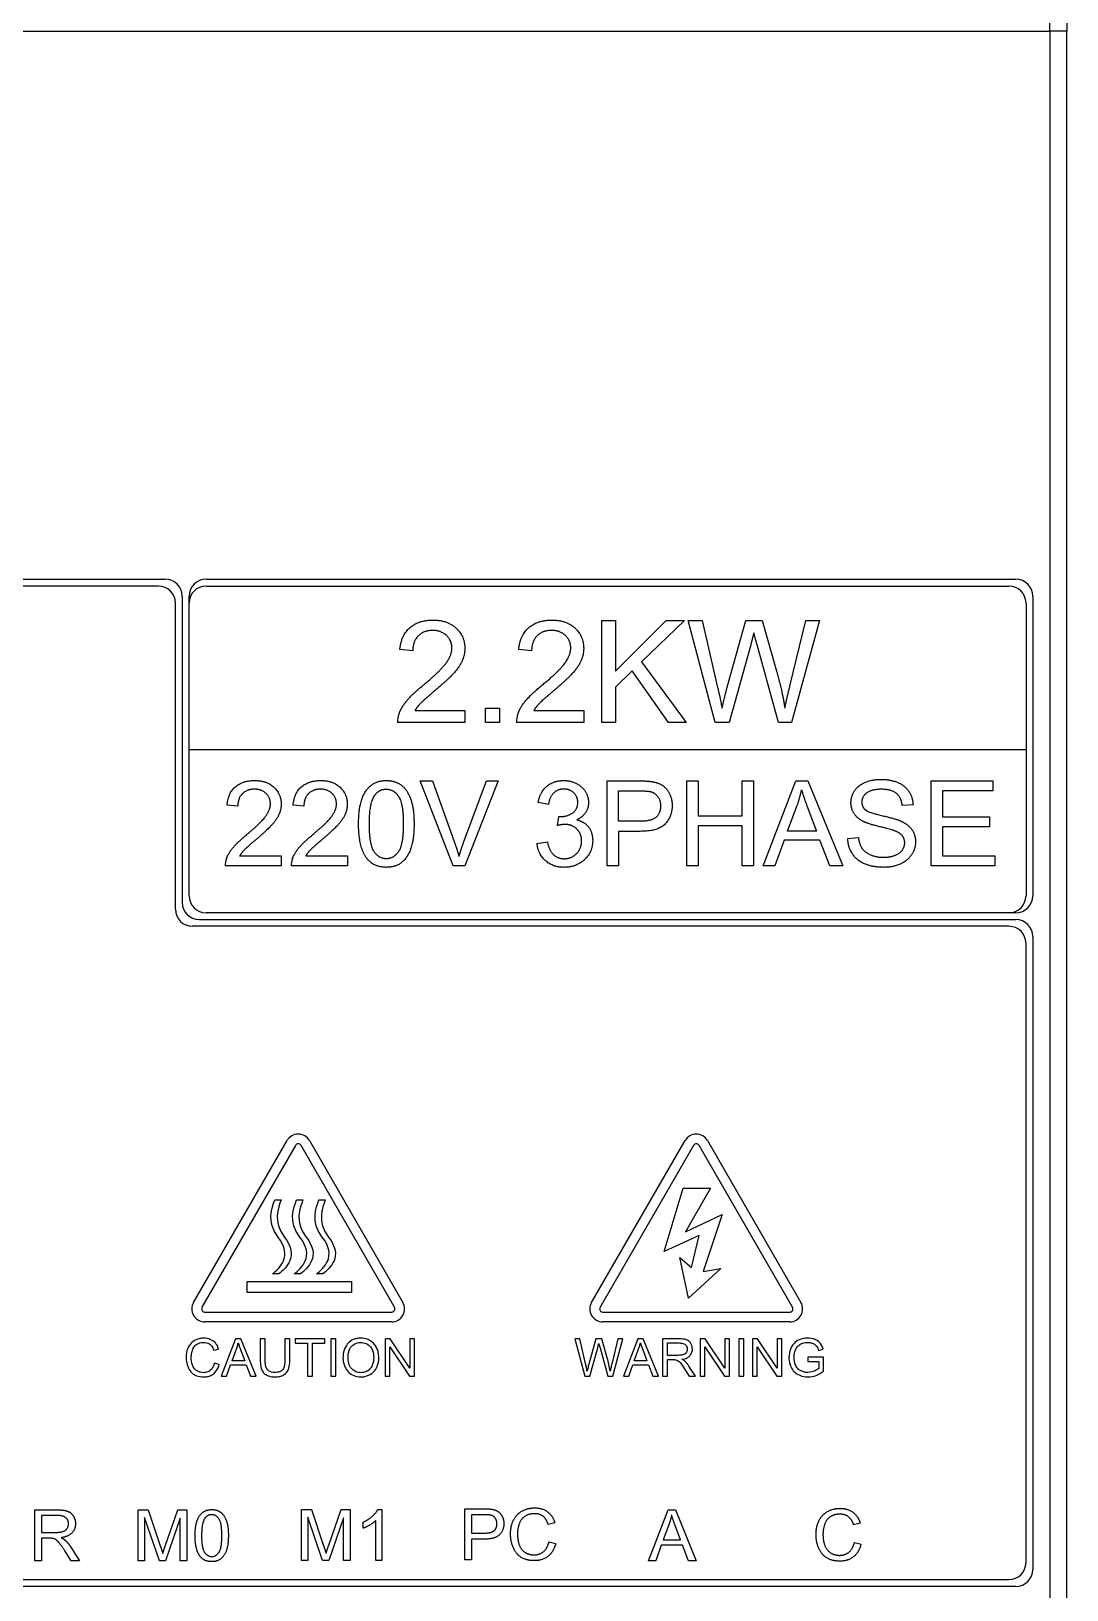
# Model space of a CAD drawing. Header units: millimetres. Extents: x -684 to 5961, y -1281 to 2539.
# Drawn here: x 2180.77 to 2205.13, y -318.08 to -281.43 of the extents above; entities that cross this region are included whole.
import ezdxf

# ---------------------------------------------------------------- set-up
doc = ezdxf.new("R2010")
doc.units = ezdxf.units.MM
doc.header["$LTSCALE"] = 5
doc.header["$MEASUREMENT"] = 0
doc.layers.add('圖框', color=7, linetype='CONTINUOUS')

msp = doc.modelspace()

# ---------------------------------------------------------------- linework, layer by layer
at = {"layer": '圖框'}
for p, q in [((2204.726, -281.433), (2204.726, -279.736)), ((2205.126, -280.019), (2205.126, -281.433)), ((2151.126, -281.433), (2204.726, -281.433)), ((2204.726, -281.433), (2204.726, -321.759)), ((2205.126, -281.433), (2204.726, -281.433)), ((2205.126, -321.759), (2205.126, -281.433)), ((2151.926, -294.319), (2183.926, -294.319)), ((2183.766, -294.479), (2180.486, -294.479)), ((2184.886, -294.319), (2203.926, -294.319)), ((2184.886, -294.479), (2203.766, -294.479)), ((2184.166, -302.079), (2184.166, -294.879)), ((2184.326, -294.719), (2184.326, -301.919)), ((2184.486, -301.759), (2184.486, -294.719)), ((2204.166, -294.879), (2204.166, -298.319)), ((2204.326, -294.719), (2204.326, -301.759)), ((2194.191, -295.288), (2194.51, -295.288)), ((2194.191, -297.688), (2194.191, -295.288)), ((2194.51, -295.288), (2194.51, -296.477)), ((2194.51, -296.477), (2195.702, -295.288)), ((2196.132, -295.288), (2195.126, -296.261)), ((2195.702, -295.288), (2196.132, -295.288)), ((2196.224, -295.288), (2196.549, -295.288)), ((2196.86, -297.688), (2196.224, -295.288)), ((2196.549, -295.288), (2196.915, -296.861)), ((2197.125, -296.909), (2197.581, -295.288)), ((2197.581, -295.288), (2197.965, -295.288)), ((2197.965, -295.288), (2198.309, -296.502)), ((2198.614, -296.83), (2198.989, -295.288)), ((2199.31, -295.288), (2198.655, -297.688)), ((2198.989, -295.288), (2199.31, -295.288)), ((2189.746, -296.003), (2189.443, -295.972)), ((2192.541, -296.003), (2192.238, -295.972)), ((2197.694, -295.859), (2197.188, -297.688)), ((2198.344, -297.688), (2197.843, -295.859)), ((2195.126, -296.261), (2196.176, -297.688)), ((2194.903, -296.475), (2194.51, -296.855)), ((2195.757, -297.688), (2194.903, -296.475)), ((2194.51, -296.855), (2194.51, -297.688)), ((2189.797, -297.404), (2190.974, -297.404)), ((2190.974, -297.404), (2190.974, -297.688)), ((2191.455, -297.353), (2191.789, -297.353)), ((2191.455, -297.688), (2191.455, -297.353)), ((2191.789, -297.353), (2191.789, -297.688)), ((2192.593, -297.404), (2193.769, -297.404)), ((2193.769, -297.404), (2193.769, -297.688)), ((2190.974, -297.688), (2189.388, -297.688)), ((2191.789, -297.688), (2191.455, -297.688)), ((2193.769, -297.688), (2192.183, -297.688)), ((2194.51, -297.688), (2194.191, -297.688)), ((2196.176, -297.688), (2195.757, -297.688)), ((2197.188, -297.688), (2196.86, -297.688)), ((2198.655, -297.688), (2198.344, -297.688)), ((2184.486, -298.319), (2204.166, -298.319)), ((2204.166, -298.319), (2204.166, -301.759)), ((2189.922, -299.059), (2190.209, -299.059)), ((2190.695, -301.059), (2189.922, -299.059)), ((2190.209, -299.059), (2190.728, -300.511)), ((2190.94, -300.511), (2191.481, -299.059)), ((2191.751, -299.059), (2190.968, -301.059)), ((2191.481, -299.059), (2191.751, -299.059)), ((2194.318, -299.059), (2195.073, -299.059)), ((2194.318, -301.059), (2194.318, -299.059)), ((2194.584, -300.01), (2194.584, -299.295)), ((2194.584, -299.295), (2195.096, -299.295)), ((2196.193, -299.059), (2196.459, -299.059)), ((2196.193, -301.059), (2196.193, -299.059)), ((2196.459, -299.059), (2196.459, -299.88)), ((2197.495, -299.059), (2197.76, -299.059)), ((2197.495, -299.88), (2197.495, -299.059)), ((2197.76, -299.059), (2197.76, -301.059)), ((2197.983, -301.059), (2198.751, -299.059)), ((2198.751, -299.059), (2199.038, -299.059)), ((2199.038, -299.059), (2199.855, -301.059)), ((2201.936, -299.059), (2203.384, -299.059)), ((2201.936, -301.059), (2201.936, -299.059)), ((2202.201, -299.295), (2202.201, -299.906)), ((2203.384, -299.295), (2202.201, -299.295)), ((2203.384, -299.059), (2203.384, -299.295)), ((2185.632, -299.655), (2185.379, -299.629)), ((2187.186, -299.655), (2186.933, -299.629)), ((2192.937, -299.614), (2192.692, -299.569)), ((2198.559, -300.239), (2198.78, -299.652)), ((2199.029, -299.684), (2199.239, -300.239)), ((2201.509, -299.621), (2201.256, -299.641)), ((2193.152, -300.11), (2193.178, -299.896)), ((2195.1, -300.01), (2194.584, -300.01)), ((2196.459, -299.88), (2197.495, -299.88)), ((2197.495, -300.117), (2196.459, -300.117)), ((2196.459, -300.117), (2196.459, -301.059)), ((2197.495, -301.059), (2197.495, -300.117)), ((2202.201, -299.906), (2203.309, -299.906)), ((2203.309, -299.906), (2203.309, -300.142)), ((2192.667, -300.528), (2192.913, -300.496)), ((2195.097, -300.246), (2194.584, -300.246)), ((2194.584, -300.246), (2194.584, -301.059)), ((2198.483, -300.453), (2198.263, -301.059)), ((2199.321, -300.453), (2198.483, -300.453)), ((2199.239, -300.239), (2198.559, -300.239)), ((2199.553, -301.059), (2199.321, -300.453)), ((2199.975, -300.415), (2200.225, -300.394)), ((2203.309, -300.142), (2202.201, -300.142)), ((2202.201, -300.142), (2202.201, -300.822)), ((2185.675, -300.822), (2186.655, -300.822)), ((2186.655, -300.822), (2186.655, -301.059)), ((2187.228, -300.822), (2188.209, -300.822)), ((2188.209, -300.822), (2188.209, -301.059)), ((2202.201, -300.822), (2203.43, -300.822)), ((2203.43, -300.822), (2203.43, -301.059)), ((2186.655, -301.059), (2185.334, -301.059)), ((2188.209, -301.059), (2186.887, -301.059)), ((2190.968, -301.059), (2190.695, -301.059)), ((2194.584, -301.059), (2194.318, -301.059)), ((2196.459, -301.059), (2196.193, -301.059)), ((2197.76, -301.059), (2197.495, -301.059)), ((2198.263, -301.059), (2197.983, -301.059)), ((2199.855, -301.059), (2199.553, -301.059)), ((2203.43, -301.059), (2201.936, -301.059)), ((2184.726, -302.319), (2203.926, -302.319)), ((2203.926, -302.159), (2184.886, -302.159)), ((2203.766, -302.479), (2184.566, -302.479)), ((2204.166, -317.439), (2204.166, -302.879)), ((2204.326, -302.719), (2204.326, -317.599)), ((2184.593, -311.321), (2186.79, -307.515)), ((2186.988, -307.629), (2184.79, -311.435)), ((2189.317, -311.435), (2187.119, -307.629)), ((2187.317, -307.515), (2189.514, -311.321)), ((2193.952, -311.321), (2196.149, -307.515)), ((2196.347, -307.629), (2194.149, -311.435)), ((2198.676, -311.435), (2196.478, -307.629)), ((2196.676, -307.515), (2198.873, -311.321)), ((2186.502, -308.909), (2186.651, -308.909)), ((2187.014, -308.909), (2187.163, -308.909)), ((2187.54, -308.909), (2187.689, -308.909)), ((2195.658, -310.125), (2196.102, -308.635)), ((2196.102, -308.635), (2196.75, -308.635)), ((2196.75, -308.635), (2196.161, -309.662)), ((2196.161, -309.662), (2197.021, -309.254)), ((2197.021, -309.254), (2196.577, -310.595)), ((2196.483, -309.748), (2195.658, -310.125)), ((2196.302, -310.504), (2196.483, -309.748)), ((2196.024, -310.262), (2196.302, -310.504)), ((2196.228, -311.221), (2196.024, -310.262)), ((2186.595, -310.649), (2186.446, -310.649)), ((2187.107, -310.649), (2186.958, -310.649)), ((2187.633, -310.649), (2187.484, -310.649)), ((2196.988, -310.525), (2196.228, -311.221)), ((2196.577, -310.595), (2196.988, -310.525)), ((2185.849, -311.09), (2185.849, -310.833)), ((2185.849, -310.833), (2188.303, -310.833)), ((2188.303, -311.09), (2185.849, -311.09)), ((2188.303, -310.833), (2188.303, -311.09)), ((2184.856, -311.549), (2189.251, -311.549)), ((2189.251, -311.778), (2184.856, -311.778)), ((2194.215, -311.549), (2198.61, -311.549)), ((2198.61, -311.778), (2194.215, -311.778)), ((2185.581, -312.178), (2185.243, -313.058)), ((2185.707, -312.178), (2185.581, -312.178)), ((2186.067, -313.058), (2185.707, -312.178)), ((2186.278, -312.178), (2186.161, -312.178)), ((2186.161, -312.178), (2186.161, -312.686)), ((2186.278, -312.686), (2186.278, -312.178)), ((2186.853, -312.178), (2186.737, -312.178)), ((2186.737, -312.178), (2186.737, -312.686)), ((2186.853, -312.686), (2186.853, -312.178)), ((2187.679, -312.178), (2186.981, -312.178)), ((2186.981, -312.178), (2186.981, -312.282)), ((2187.679, -312.282), (2187.679, -312.178)), ((2187.935, -312.178), (2187.819, -312.178)), ((2187.819, -312.178), (2187.819, -313.058)), ((2187.935, -313.058), (2187.935, -312.178)), ((2189.215, -312.178), (2189.096, -312.178)), ((2189.096, -312.178), (2189.096, -313.058)), ((2189.678, -312.869), (2189.215, -312.178)), ((2189.789, -312.178), (2189.678, -312.178)), ((2189.678, -312.178), (2189.678, -312.869)), ((2189.789, -313.058), (2189.789, -312.178)), ((2193.675, -312.178), (2193.555, -312.178)), ((2193.555, -312.178), (2193.789, -313.058)), ((2193.809, -312.755), (2193.675, -312.178)), ((2194.053, -312.178), (2193.886, -312.772)), ((2194.194, -312.178), (2194.053, -312.178)), ((2194.32, -312.623), (2194.194, -312.178)), ((2194.569, -312.178), (2194.432, -312.743)), ((2194.447, -313.058), (2194.687, -312.178)), ((2194.687, -312.178), (2194.569, -312.178)), ((2195.038, -312.178), (2194.7, -313.058)), ((2195.164, -312.178), (2195.038, -312.178)), ((2195.523, -313.058), (2195.164, -312.178)), ((2196.008, -312.178), (2195.618, -312.178)), ((2195.618, -312.178), (2195.618, -313.058)), ((2196.623, -312.178), (2196.503, -312.178)), ((2196.503, -312.178), (2196.503, -313.058)), ((2197.085, -312.869), (2196.623, -312.178)), ((2197.197, -312.178), (2197.085, -312.178)), ((2197.085, -312.178), (2197.085, -312.869)), ((2197.197, -313.058), (2197.197, -312.178)), ((2197.529, -312.178), (2197.412, -312.178)), ((2197.412, -312.178), (2197.412, -313.058)), ((2197.529, -313.058), (2197.529, -312.178)), ((2197.852, -312.178), (2197.733, -312.178)), ((2197.733, -312.178), (2197.733, -313.058)), ((2198.315, -312.869), (2197.852, -312.178)), ((2198.426, -312.178), (2198.315, -312.178)), ((2198.315, -312.178), (2198.315, -312.869)), ((2198.426, -313.058), (2198.426, -312.178)), ((2185.066, -312.446), (2185.181, -312.419)), ((2185.496, -312.697), (2185.594, -312.439)), ((2185.703, -312.453), (2185.796, -312.697)), ((2186.981, -312.282), (2187.271, -312.282)), ((2187.271, -312.282), (2187.271, -313.058)), ((2187.388, -312.282), (2187.679, -312.282)), ((2187.388, -313.058), (2187.388, -312.282)), ((2189.207, -313.058), (2189.207, -312.367)), ((2189.207, -312.367), (2189.67, -313.058)), ((2193.909, -313.058), (2194.095, -312.387)), ((2194.149, -312.387), (2194.333, -313.058)), ((2194.953, -312.697), (2195.05, -312.439)), ((2195.16, -312.453), (2195.252, -312.697)), ((2195.734, -312.566), (2195.734, -312.275)), ((2195.734, -312.275), (2196.013, -312.275)), ((2195.985, -312.566), (2195.734, -312.566)), ((2196.614, -313.058), (2196.614, -312.367)), ((2196.614, -312.367), (2197.077, -313.058)), ((2197.844, -313.058), (2197.844, -312.367)), ((2197.844, -312.367), (2198.307, -313.058)), ((2199.288, -312.453), (2199.393, -312.424)), ((2185.195, -312.778), (2185.079, -312.749)), ((2185.366, -313.058), (2185.463, -312.792)), ((2185.463, -312.792), (2185.832, -312.792)), ((2185.796, -312.697), (2185.496, -312.697)), ((2185.832, -312.792), (2185.934, -313.058)), ((2194.823, -313.058), (2194.92, -312.792)), ((2194.92, -312.792), (2195.288, -312.792)), ((2195.252, -312.697), (2194.953, -312.697)), ((2195.288, -312.792), (2195.39, -313.058)), ((2195.734, -313.058), (2195.734, -312.667)), ((2195.734, -312.667), (2195.869, -312.667)), ((2196.13, -312.875), (2196.247, -313.058)), ((2196.392, -313.058), (2196.24, -312.818)), ((2199.406, -312.609), (2199.034, -312.609)), ((2199.034, -312.609), (2199.034, -312.713)), ((2199.034, -312.713), (2199.292, -312.713)), ((2199.292, -312.713), (2199.292, -312.876)), ((2199.406, -312.935), (2199.406, -312.609)), ((2185.243, -313.058), (2185.366, -313.058)), ((2185.934, -313.058), (2186.067, -313.058)), ((2187.271, -313.058), (2187.388, -313.058)), ((2187.819, -313.058), (2187.935, -313.058)), ((2189.096, -313.058), (2189.207, -313.058)), ((2189.67, -313.058), (2189.789, -313.058)), ((2193.789, -313.058), (2193.909, -313.058)), ((2194.333, -313.058), (2194.447, -313.058)), ((2194.7, -313.058), (2194.823, -313.058)), ((2195.39, -313.058), (2195.523, -313.058)), ((2195.618, -313.058), (2195.734, -313.058)), ((2196.247, -313.058), (2196.392, -313.058)), ((2196.503, -313.058), (2196.614, -313.058)), ((2197.077, -313.058), (2197.197, -313.058)), ((2197.412, -313.058), (2197.529, -313.058)), ((2197.733, -313.058), (2197.844, -313.058)), ((2198.307, -313.058), (2198.426, -313.058)), ((2180.856, -317.399), (2180.856, -316.199)), ((2180.856, -316.199), (2181.388, -316.199)), ((2183.287, -317.396), (2183.287, -316.196)), ((2183.287, -316.196), (2183.525, -316.196)), ((2183.525, -316.196), (2183.81, -317.046)), ((2183.931, -317.031), (2184.219, -316.196)), ((2184.219, -316.196), (2184.433, -316.196)), ((2184.433, -316.196), (2184.433, -317.396)), ((2187.126, -317.392), (2187.126, -316.192)), ((2187.126, -316.192), (2187.365, -316.192)), ((2187.365, -316.192), (2187.65, -317.041)), ((2187.771, -317.027), (2188.059, -316.192)), ((2188.059, -316.192), (2188.272, -316.192)), ((2188.272, -316.192), (2188.272, -317.392)), ((2188.927, -316.187), (2189.022, -316.187)), ((2189.022, -316.187), (2189.022, -317.392)), ((2190.972, -317.373), (2190.972, -316.173)), ((2190.972, -316.173), (2191.425, -316.173)), ((2195.289, -317.394), (2195.75, -316.194)), ((2195.75, -316.194), (2195.922, -316.194)), ((2195.922, -316.194), (2196.413, -317.394)), ((2181.394, -316.331), (2181.015, -316.331)), ((2181.015, -316.331), (2181.015, -316.728)), ((2183.787, -317.396), (2183.439, -316.375)), ((2183.439, -316.375), (2183.439, -317.396)), ((2184.28, -316.392), (2183.93, -317.396)), ((2184.28, -317.396), (2184.28, -316.392)), ((2187.627, -317.392), (2187.279, -316.37)), ((2187.279, -316.37), (2187.279, -317.392)), ((2188.12, -316.387), (2187.769, -317.392)), ((2188.12, -317.392), (2188.12, -316.387)), ((2188.581, -316.631), (2188.581, -316.488)), ((2188.875, -317.392), (2188.875, -316.453)), ((2191.438, -316.315), (2191.131, -316.315)), ((2191.131, -316.315), (2191.131, -316.744)), ((2193.086, -316.502), (2192.929, -316.539)), ((2195.768, -316.55), (2195.635, -316.902)), ((2196.043, -316.902), (2195.917, -316.569)), ((2200.269, -316.513), (2200.113, -316.55)), ((2181.015, -316.728), (2181.356, -316.728)), ((2181.199, -316.866), (2181.015, -316.866)), ((2181.015, -316.866), (2181.015, -317.399)), ((2191.131, -316.744), (2191.441, -316.744)), ((2191.439, -316.886), (2191.131, -316.886)), ((2191.131, -316.886), (2191.131, -317.373)), ((2192.947, -316.952), (2193.106, -316.992)), ((2195.635, -316.902), (2196.043, -316.902)), ((2200.13, -316.963), (2200.289, -317.003)), ((2181.714, -317.399), (2181.555, -317.149)), ((2181.705, -317.072), (2181.912, -317.399)), ((2195.589, -317.031), (2195.458, -317.394)), ((2196.092, -317.031), (2195.589, -317.031)), ((2196.231, -317.394), (2196.092, -317.031)), ((2181.015, -317.399), (2180.856, -317.399)), ((2181.912, -317.399), (2181.714, -317.399)), ((2183.439, -317.396), (2183.287, -317.396)), ((2183.93, -317.396), (2183.787, -317.396)), ((2184.433, -317.396), (2184.28, -317.396)), ((2187.279, -317.392), (2187.126, -317.392)), ((2187.769, -317.392), (2187.627, -317.392)), ((2188.272, -317.392), (2188.12, -317.392)), ((2189.022, -317.392), (2188.875, -317.392)), ((2191.131, -317.373), (2190.972, -317.373)), ((2195.458, -317.394), (2195.289, -317.394)), ((2196.413, -317.394), (2196.231, -317.394)), ((2203.926, -317.999), (2151.926, -317.999)), ((2152.086, -317.839), (2203.766, -317.839))]:
    msp.add_line(p, q, dxfattribs=at)
for centre, radius, start, end in [((2183.766, -294.879), 0.4, 0, 90), ((2183.926, -294.719), 0.4, 0, 90), ((2184.886, -294.719), 0.4, 90, 180), ((2184.886, -294.879), 0.4, 90, 180), ((2203.766, -294.879), 0.4, 0, 90), ((2203.926, -294.719), 0.4, 0, 90), ((2189.897, -297.669), 0.509, 158.6045, 182.1373), ((2192.692, -297.669), 0.509, 158.6045, 182.1373), ((2185.758, -301.043), 0.425, 158.6045, 182.1373), ((2187.311, -301.043), 0.425, 158.6045, 182.1373), ((2184.726, -301.919), 0.4, 180, 270), ((2184.886, -301.759), 0.4, 180, 270), ((2203.766, -301.759), 0.4, 270, 0), ((2203.926, -301.759), 0.4, 270, 0), ((2184.566, -302.079), 0.4, 180, 270), ((2203.926, -302.719), 0.4, 0, 90), ((2203.766, -302.879), 0.4, 0, 90), ((2187.053, -307.667), 0.304, 30, 150), ((2196.413, -307.667), 0.304, 30, 150), ((2187.053, -307.667), 0.0761, 30, 150), ((2196.413, -307.667), 0.0761, 30, 150), ((2184.856, -311.473), 0.304, 150, 270), ((2184.856, -311.473), 0.0761, 150, 270), ((2189.251, -311.473), 0.304, 270, 30), ((2189.251, -311.473), 0.0761, 270, 30), ((2194.215, -311.473), 0.304, 150, 270), ((2194.215, -311.473), 0.0761, 150, 270), ((2198.61, -311.473), 0.304, 270, 30), ((2198.61, -311.473), 0.0761, 270, 30), ((2203.766, -317.439), 0.4, 270, 0), ((2203.926, -317.599), 0.4, 270, 0)]:
    msp.add_arc(centre, radius, start, end, dxfattribs=at)
for points in [[(2189.443, -295.972), (2189.474, -295.634), (2189.88, -295.279), (2190.222, -295.279)], [(2190.222, -295.279), (2190.568, -295.279), (2190.97, -295.661), (2190.97, -295.945)], [(2192.238, -295.972), (2192.269, -295.634), (2192.675, -295.279), (2193.017, -295.279)], [(2193.017, -295.279), (2193.363, -295.279), (2193.765, -295.661), (2193.765, -295.945)], [(2190.214, -295.522), (2190.002, -295.522), (2189.748, -295.778), (2189.746, -296.003)], [(2190.666, -295.937), (2190.666, -295.762), (2190.416, -295.522), (2190.214, -295.522)], [(2193.01, -295.522), (2192.797, -295.522), (2192.543, -295.778), (2192.541, -296.003)], [(2193.461, -295.937), (2193.461, -295.762), (2193.211, -295.522), (2193.01, -295.522)], [(2197.766, -295.577), (2197.725, -295.741), (2197.694, -295.859)], [(2197.843, -295.859), (2197.777, -295.63), (2197.766, -295.577)], [(2190.002, -296.801), (2190.392, -296.479), (2190.666, -296.105), (2190.666, -295.937)], [(2190.97, -295.945), (2190.97, -296.089), (2190.853, -296.367), (2190.579, -296.674), (2190.262, -296.943)], [(2192.797, -296.801), (2193.187, -296.479), (2193.461, -296.105), (2193.461, -295.937)], [(2193.765, -295.945), (2193.765, -296.089), (2193.648, -296.367), (2193.374, -296.674), (2193.057, -296.943)], [(2189.422, -297.483), (2189.483, -297.32), (2189.75, -297.007), (2190.002, -296.801)], [(2192.218, -297.483), (2192.278, -297.32), (2192.545, -297.007), (2192.797, -296.801)], [(2198.309, -296.502), (2198.435, -296.954), (2198.496, -297.353)], [(2198.496, -297.353), (2198.541, -297.124), (2198.614, -296.83)], [(2190.262, -296.943), (2189.997, -297.165), (2189.847, -297.324), (2189.797, -297.404)], [(2193.057, -296.943), (2192.792, -297.165), (2192.642, -297.324), (2192.593, -297.404)], [(2196.915, -296.861), (2196.974, -297.108), (2197.018, -297.353)], [(2197.018, -297.353), (2197.109, -296.967), (2197.125, -296.909)], [(2200.05, -299.575), (2200.05, -299.423), (2200.222, -299.161), (2200.553, -299.024), (2200.756, -299.024)], [(2200.756, -299.024), (2200.978, -299.024), (2201.318, -299.167), (2201.503, -299.446), (2201.509, -299.621)], [(2185.379, -299.629), (2185.405, -299.347), (2185.744, -299.051), (2186.029, -299.051)], [(2186.023, -299.254), (2185.846, -299.254), (2185.634, -299.467), (2185.632, -299.655)], [(2186.399, -299.6), (2186.399, -299.453), (2186.19, -299.254), (2186.023, -299.254)], [(2186.029, -299.051), (2186.317, -299.051), (2186.652, -299.37), (2186.652, -299.606)], [(2186.933, -299.629), (2186.959, -299.347), (2187.297, -299.051), (2187.582, -299.051)], [(2187.576, -299.254), (2187.399, -299.254), (2187.187, -299.467), (2187.186, -299.655)], [(2187.952, -299.6), (2187.952, -299.453), (2187.744, -299.254), (2187.576, -299.254)], [(2187.582, -299.051), (2187.87, -299.051), (2188.206, -299.37), (2188.206, -299.606)], [(2188.472, -300.072), (2188.472, -299.717), (2188.619, -299.284), (2188.905, -299.051), (2189.125, -299.051)], [(2188.852, -299.397), (2188.952, -299.254), (2189.122, -299.254)], [(2189.122, -299.254), (2189.292, -299.254), (2189.523, -299.578), (2189.523, -300.072)], [(2189.125, -299.051), (2189.285, -299.051), (2189.529, -299.181), (2189.686, -299.424), (2189.776, -299.775), (2189.776, -300.072)], [(2192.692, -299.569), (2192.738, -299.322), (2193.056, -299.051), (2193.294, -299.051)], [(2193.299, -299.252), (2193.155, -299.252), (2192.965, -299.432), (2192.937, -299.614)], [(2193.294, -299.051), (2193.457, -299.051), (2193.733, -299.191), (2193.879, -299.434), (2193.879, -299.569)], [(2193.626, -299.565), (2193.626, -299.429), (2193.443, -299.252), (2193.299, -299.252)], [(2195.073, -299.059), (2195.273, -299.059), (2195.378, -299.078)], [(2195.096, -299.295), (2195.276, -299.295), (2195.343, -299.313)], [(2195.343, -299.313), (2195.446, -299.341), (2195.573, -299.521), (2195.573, -299.646)], [(2195.378, -299.078), (2195.526, -299.103), (2195.724, -299.24), (2195.846, -299.489), (2195.846, -299.638)], [(2198.78, -299.652), (2198.849, -299.461), (2198.888, -299.269)], [(2198.888, -299.269), (2198.934, -299.431), (2199.029, -299.684)], [(2200.767, -299.257), (2200.526, -299.257), (2200.305, -299.434), (2200.305, -299.557)], [(2201.256, -299.641), (2201.236, -299.45), (2200.998, -299.257), (2200.767, -299.257)], [(2185.846, -300.319), (2186.17, -300.051), (2186.399, -299.74), (2186.399, -299.6)], [(2186.652, -299.606), (2186.652, -299.726), (2186.555, -299.958), (2186.326, -300.214), (2186.062, -300.438)], [(2187.399, -300.319), (2187.724, -300.051), (2187.952, -299.74), (2187.952, -299.6)], [(2188.206, -299.606), (2188.206, -299.726), (2188.108, -299.958), (2187.879, -300.214), (2187.616, -300.438)], [(2188.725, -300.072), (2188.725, -299.58), (2188.852, -299.397)], [(2193.218, -299.899), (2193.375, -299.899), (2193.626, -299.734), (2193.626, -299.565)], [(2193.879, -299.569), (2193.879, -299.699), (2193.741, -299.912), (2193.603, -299.975)], [(2195.846, -299.638), (2195.846, -299.892), (2195.521, -300.246), (2195.097, -300.246)], [(2195.573, -299.646), (2195.573, -299.819), (2195.358, -300.01), (2195.1, -300.01)], [(2200.334, -300.01), (2200.19, -299.935), (2200.05, -299.713), (2200.05, -299.575)], [(2200.305, -299.557), (2200.305, -299.665), (2200.382, -299.735)], [(2200.382, -299.735), (2200.46, -299.804), (2201.108, -299.95), (2201.228, -300.005)], [(2188.67, -300.886), (2188.472, -300.635), (2188.472, -300.072)], [(2189.125, -300.891), (2188.956, -300.891), (2188.725, -300.566), (2188.725, -300.072)], [(2189.776, -300.072), (2189.776, -300.424), (2189.631, -300.857), (2189.343, -301.092), (2189.125, -301.092)], [(2189.523, -300.072), (2189.523, -300.565), (2189.292, -300.891), (2189.125, -300.891)], [(2193.324, -300.083), (2193.256, -300.083), (2193.152, -300.11)], [(2193.178, -299.896), (2193.204, -299.899), (2193.218, -299.899)], [(2193.716, -300.472), (2193.716, -300.303), (2193.495, -300.083), (2193.324, -300.083)], [(2193.603, -299.975), (2193.782, -300.016), (2193.977, -300.274), (2193.977, -300.467)], [(2201.079, -300.234), (2200.998, -300.202), (2200.445, -300.069), (2200.334, -300.01)], [(2201.228, -300.005), (2201.402, -300.086), (2201.568, -300.333), (2201.568, -300.493)], [(2185.363, -300.888), (2185.413, -300.752), (2185.635, -300.492), (2185.846, -300.319)], [(2186.062, -300.438), (2185.841, -300.623), (2185.716, -300.755), (2185.675, -300.822)], [(2186.916, -300.888), (2186.966, -300.752), (2187.189, -300.492), (2187.399, -300.319)], [(2187.616, -300.438), (2187.395, -300.623), (2187.27, -300.755), (2187.228, -300.822)], [(2192.913, -300.496), (2192.956, -300.705), (2193.158, -300.889), (2193.305, -300.889)], [(2193.977, -300.467), (2193.977, -300.728), (2193.594, -301.092), (2193.303, -301.092)], [(2193.305, -300.889), (2193.478, -300.889), (2193.716, -300.649), (2193.716, -300.472)], [(2200.829, -301.092), (2200.556, -301.092), (2200.19, -300.934), (2199.981, -300.617), (2199.975, -300.415)], [(2200.225, -300.394), (2200.244, -300.545), (2200.373, -300.737), (2200.646, -300.856), (2200.817, -300.856)], [(2201.568, -300.493), (2201.568, -300.653), (2201.385, -300.935), (2201.042, -301.092), (2200.829, -301.092)], [(2201.314, -300.516), (2201.314, -300.421), (2201.206, -300.281), (2201.079, -300.234)], [(2190.728, -300.511), (2190.791, -300.685), (2190.834, -300.838)], [(2190.834, -300.838), (2190.879, -300.674), (2190.94, -300.511)], [(2193.303, -301.092), (2193.039, -301.092), (2192.692, -300.778), (2192.667, -300.528)], [(2200.817, -300.856), (2200.968, -300.856), (2201.201, -300.766), (2201.314, -300.609), (2201.314, -300.516)], [(2189.125, -301.092), (2188.835, -301.092), (2188.67, -300.886)], [(2181.388, -316.199), (2181.548, -316.199), (2181.716, -316.264), (2181.815, -316.427), (2181.815, -316.526)], [(2184.628, -316.805), (2184.628, -316.591), (2184.716, -316.332), (2184.888, -316.192), (2185.02, -316.192)], [(2185.02, -316.192), (2185.116, -316.192), (2185.262, -316.269), (2185.356, -316.416), (2185.41, -316.626), (2185.41, -316.805)], [(2188.581, -316.488), (2188.704, -316.43), (2188.889, -316.265), (2188.927, -316.187)], [(2191.425, -316.173), (2191.545, -316.173), (2191.608, -316.185)], [(2191.608, -316.185), (2191.696, -316.2), (2191.815, -316.282), (2191.888, -316.431), (2191.888, -316.521)], [(2192.045, -316.764), (2192.045, -316.577), (2192.188, -316.297), (2192.453, -316.152), (2192.612, -316.152)], [(2192.612, -316.152), (2192.792, -316.152), (2193.037, -316.336), (2193.086, -316.502)], [(2199.228, -316.775), (2199.228, -316.588), (2199.372, -316.308), (2199.636, -316.163), (2199.795, -316.163)], [(2199.795, -316.163), (2199.975, -316.163), (2200.22, -316.347), (2200.269, -316.513)], [(2181.356, -316.728), (2181.465, -316.728), (2181.587, -316.684), (2181.652, -316.584), (2181.652, -316.526)], [(2181.652, -316.526), (2181.652, -316.441), (2181.528, -316.331), (2181.394, -316.331)], [(2181.815, -316.526), (2181.815, -316.654), (2181.65, -316.829), (2181.478, -316.853)], [(2184.856, -316.399), (2184.78, -316.509), (2184.78, -316.805)], [(2185.018, -316.313), (2184.916, -316.313), (2184.856, -316.399)], [(2185.258, -316.805), (2185.258, -316.508), (2185.12, -316.313), (2185.018, -316.313)], [(2188.875, -316.453), (2188.822, -316.504), (2188.649, -316.605), (2188.581, -316.631)], [(2191.587, -316.326), (2191.546, -316.315), (2191.438, -316.315)], [(2191.888, -316.521), (2191.888, -316.674), (2191.694, -316.886), (2191.439, -316.886)], [(2191.441, -316.744), (2191.596, -316.744), (2191.725, -316.63), (2191.725, -316.525)], [(2191.725, -316.525), (2191.725, -316.45), (2191.649, -316.342), (2191.587, -316.326)], [(2192.608, -316.289), (2192.47, -316.289), (2192.284, -316.421), (2192.209, -316.644), (2192.209, -316.763)], [(2192.929, -316.539), (2192.887, -316.408), (2192.729, -316.289), (2192.608, -316.289)], [(2195.833, -316.32), (2195.809, -316.436), (2195.768, -316.55)], [(2195.917, -316.569), (2195.86, -316.417), (2195.833, -316.32)], [(2199.791, -316.3), (2199.653, -316.3), (2199.467, -316.432), (2199.392, -316.655), (2199.392, -316.774)], [(2200.113, -316.55), (2200.07, -316.419), (2199.912, -316.3), (2199.791, -316.3)], [(2181.287, -316.871), (2181.26, -316.866), (2181.199, -316.866)], [(2181.555, -317.149), (2181.485, -317.041), (2181.395, -316.927), (2181.324, -316.88), (2181.287, -316.871)], [(2181.478, -316.853), (2181.54, -316.883), (2181.573, -316.912)], [(2181.573, -316.912), (2181.642, -316.976), (2181.705, -317.072)], [(2184.747, -317.293), (2184.628, -317.142), (2184.628, -316.805)], [(2184.78, -316.805), (2184.78, -317.101), (2184.918, -317.296), (2185.02, -317.296)], [(2185.41, -316.805), (2185.41, -317.016), (2185.323, -317.276), (2185.151, -317.416), (2185.02, -317.416)], [(2185.02, -317.296), (2185.12, -317.296), (2185.258, -317.1), (2185.258, -316.805)], [(2192.609, -317.393), (2192.415, -317.393), (2192.172, -317.235), (2192.045, -316.936), (2192.045, -316.764)], [(2192.209, -316.763), (2192.209, -316.916), (2192.298, -317.145), (2192.486, -317.257), (2192.595, -317.257)], [(2192.595, -317.257), (2192.729, -317.257), (2192.914, -317.103), (2192.947, -316.952)], [(2199.792, -317.404), (2199.598, -317.404), (2199.355, -317.246), (2199.228, -316.947), (2199.228, -316.775)], [(2199.392, -316.774), (2199.392, -316.927), (2199.481, -317.156), (2199.669, -317.268), (2199.779, -317.268)], [(2199.779, -317.268), (2199.912, -317.268), (2200.097, -317.114), (2200.13, -316.963)], [(2183.81, -317.046), (2183.849, -317.165), (2183.867, -317.223)], [(2183.867, -317.223), (2183.887, -317.158), (2183.931, -317.031)], [(2185.02, -317.416), (2184.846, -317.416), (2184.747, -317.293)], [(2187.65, -317.041), (2187.689, -317.16), (2187.707, -317.219)], [(2187.707, -317.219), (2187.727, -317.154), (2187.771, -317.027)], [(2193.106, -316.992), (2193.056, -317.188), (2192.797, -317.393), (2192.609, -317.393)], [(2200.289, -317.003), (2200.239, -317.199), (2199.98, -317.404), (2199.792, -317.404)]]:
    msp.add_open_spline(points, degree=2, dxfattribs=at)
for points, knots in [([(2186.446, -310.649), (2186.608, -310.522), (2186.936, -310.242), (2186.581, -309.785), (2186.296, -309.429), (2186.435, -309.097), (2186.502, -308.909)], [0, 0, 0, 0, 1, 1, 1, 2, 2, 2, 2]), ([(2186.651, -308.909), (2186.584, -309.097), (2186.445, -309.429), (2186.729, -309.785), (2187.085, -310.242), (2186.757, -310.522), (2186.595, -310.649)], [0, 0, 0, 0, 1, 1, 1, 2, 2, 2, 2]), ([(2186.958, -310.649), (2187.12, -310.522), (2187.448, -310.242), (2187.093, -309.785), (2186.809, -309.429), (2186.947, -309.097), (2187.014, -308.909)], [0, 0, 0, 0, 1, 1, 1, 2, 2, 2, 2]), ([(2187.163, -308.909), (2187.096, -309.097), (2186.957, -309.429), (2187.242, -309.785), (2187.597, -310.242), (2187.269, -310.522), (2187.107, -310.649)], [0, 0, 0, 0, 1, 1, 1, 2, 2, 2, 2]), ([(2187.484, -310.649), (2187.646, -310.522), (2187.974, -310.242), (2187.619, -309.785), (2187.334, -309.429), (2187.473, -309.097), (2187.54, -308.909)], [0, 0, 0, 0, 1, 1, 1, 2, 2, 2, 2]), ([(2187.689, -308.909), (2187.622, -309.097), (2187.483, -309.429), (2187.767, -309.785), (2188.123, -310.242), (2187.795, -310.522), (2187.633, -310.649)], [0, 0, 0, 0, 1, 1, 1, 2, 2, 2, 2]), ([(2184.833, -312.163), (2184.801, -312.163), (2184.769, -312.165), (2184.707, -312.178), (2184.678, -312.188), (2184.592, -312.226), (2184.556, -312.258), (2184.496, -312.319), (2184.47, -312.366), (2184.427, -312.471), (2184.417, -312.541), (2184.417, -312.611)], [-0.05804406, -0.05804406, -0.05804406, -0.05804406, -0.05410145, -0.05410145, -0.05027953, -0.05027953, -0.04251602, -0.04251602, -0.02628825, -0.02628825, 0, 0, 0, 0]), ([(2185.181, -312.419), (2185.172, -312.388), (2185.159, -312.358), (2185.128, -312.304), (2185.11, -312.28), (2185.064, -312.234), (2185.03, -312.209), (2184.936, -312.17), (2184.885, -312.163), (2184.833, -312.163)], [-0.07133811, -0.07133811, -0.07133811, -0.07133811, -0.05417809, -0.05417809, -0.03806823, -0.03806823, -0.01938118, -0.01938118, 0, 0, 0, 0]), ([(2188.526, -312.163), (2188.495, -312.163), (2188.465, -312.165), (2188.406, -312.176), (2188.378, -312.184), (2188.304, -312.216), (2188.262, -312.246), (2188.202, -312.307), (2188.167, -312.349), (2188.115, -312.483), (2188.105, -312.557), (2188.105, -312.629)], [-0.1403854, -0.1403854, -0.1403854, -0.1403854, -0.1165253, -0.1165253, -0.0941164, -0.0941164, -0.0538903, -0.0538903, -0.0272366, -0.0272366, 0, 0, 0, 0]), ([(2188.947, -312.619), (2188.947, -312.581), (2188.943, -312.543), (2188.929, -312.47), (2188.919, -312.436), (2188.879, -312.343), (2188.847, -312.305), (2188.775, -312.233), (2188.725, -312.207), (2188.64, -312.172), (2188.584, -312.163), (2188.526, -312.163)], [-0.04752376, -0.04752376, -0.04752376, -0.04752376, -0.04386302, -0.04386302, -0.04042533, -0.04042533, -0.03413926, -0.03413926, -0.02174876, -0.02174876, 0, 0, 0, 0]), ([(2196.321, -312.418), (2196.321, -312.395), (2196.319, -312.372), (2196.307, -312.328), (2196.298, -312.307), (2196.276, -312.271), (2196.26, -312.249), (2196.212, -312.21), (2196.186, -312.201), (2196.12, -312.182), (2196.063, -312.178), (2196.008, -312.178)], [-0.06054017, -0.06054017, -0.06054017, -0.06054017, -0.04968842, -0.04968842, -0.03900379, -0.03900379, -0.02996341, -0.02996341, -0.02058509, -0.02058509, 0, 0, 0, 0]), ([(2199.033, -312.163), (2198.997, -312.163), (2198.961, -312.166), (2198.892, -312.179), (2198.86, -312.189), (2198.778, -312.225), (2198.744, -312.252), (2198.692, -312.305), (2198.661, -312.345), (2198.606, -312.477), (2198.592, -312.548), (2198.592, -312.622)], [-0.1079557, -0.1079557, -0.1079557, -0.1079557, -0.0922355, -0.0922355, -0.077519, -0.077519, -0.0533987, -0.0533987, -0.0277413, -0.0277413, 0, 0, 0, 0]), ([(2199.393, -312.424), (2199.384, -312.391), (2199.373, -312.358), (2199.338, -312.291), (2199.318, -312.269), (2199.277, -312.229), (2199.243, -312.209), (2199.152, -312.172), (2199.093, -312.163), (2199.033, -312.163)], [-0.04975121, -0.04975121, -0.04975121, -0.04975121, -0.04399009, -0.04399009, -0.0370392, -0.0370392, -0.02241446, -0.02241446, 0, 0, 0, 0]), ([(2184.537, -312.611), (2184.537, -312.577), (2184.54, -312.545), (2184.549, -312.496), (2184.558, -312.455), (2184.587, -312.387), (2184.606, -312.36), (2184.649, -312.318), (2184.675, -312.298), (2184.749, -312.268), (2184.79, -312.262), (2184.83, -312.262)], [-0.119472, -0.119472, -0.119472, -0.119472, -0.0717039, -0.0717039, -0.048761, -0.048761, -0.0300047, -0.0300047, -0.0153123, -0.0153123, 0, 0, 0, 0]), ([(2184.83, -312.262), (2184.853, -312.262), (2184.875, -312.265), (2184.916, -312.274), (2184.935, -312.281), (2184.98, -312.306), (2184.999, -312.324), (2185.037, -312.373), (2185.054, -312.409), (2185.066, -312.446)], [-0.03467878, -0.03467878, -0.03467878, -0.03467878, -0.028562, -0.028562, -0.02299355, -0.02299355, -0.01449762, -0.01449762, 0, 0, 0, 0]), ([(2185.594, -312.439), (2185.604, -312.411), (2185.613, -312.383), (2185.629, -312.327), (2185.635, -312.299), (2185.641, -312.27)], [-0.02189576, -0.02189576, -0.02189576, -0.02189576, -0.01086014, -0.01086014, 0, 0, 0, 0]), ([(2185.641, -312.27), (2185.649, -312.297), (2185.658, -312.325), (2185.678, -312.385), (2185.691, -312.42), (2185.703, -312.453)], [-0.02363972, -0.02363972, -0.02363972, -0.02363972, -0.01325436, -0.01325436, 0, 0, 0, 0]), ([(2188.225, -312.631), (2188.225, -312.591), (2188.228, -312.551), (2188.241, -312.48), (2188.25, -312.448), (2188.276, -312.392), (2188.292, -312.368), (2188.341, -312.322), (2188.373, -312.3), (2188.446, -312.269), (2188.486, -312.262), (2188.527, -312.262)], [-0.06750548, -0.06750548, -0.06750548, -0.06750548, -0.0527119, -0.0527119, -0.04042797, -0.04042797, -0.02962118, -0.02962118, -0.01538532, -0.01538532, 0, 0, 0, 0]), ([(2188.527, -312.262), (2188.548, -312.262), (2188.57, -312.264), (2188.611, -312.273), (2188.631, -312.279), (2188.675, -312.299), (2188.706, -312.318), (2188.755, -312.368), (2188.779, -312.399), (2188.819, -312.501), (2188.827, -312.56), (2188.827, -312.618)], [-0.1111833, -0.1111833, -0.1111833, -0.1111833, -0.0895246, -0.0895246, -0.0685898, -0.0685898, -0.0409704, -0.0409704, -0.0218685, -0.0218685, 0, 0, 0, 0]), ([(2194.095, -312.387), (2194.099, -312.372), (2194.103, -312.356), (2194.111, -312.321), (2194.116, -312.302), (2194.121, -312.284)], [-0.01319765, -0.01319765, -0.01319765, -0.01319765, -0.00715891, -0.00715891, 0, 0, 0, 0]), ([(2194.121, -312.284), (2194.122, -312.292), (2194.126, -312.307), (2194.135, -312.341), (2194.143, -312.366), (2194.149, -312.387)], [-0.01283085, -0.01283085, -0.01283085, -0.01283085, -0.00810057, -0.00810057, 0, 0, 0, 0]), ([(2195.05, -312.439), (2195.06, -312.411), (2195.069, -312.383), (2195.085, -312.327), (2195.092, -312.299), (2195.098, -312.27)], [-0.02189576, -0.02189576, -0.02189576, -0.02189576, -0.01086014, -0.01086014, 0, 0, 0, 0]), ([(2195.098, -312.27), (2195.106, -312.297), (2195.115, -312.325), (2195.135, -312.385), (2195.147, -312.42), (2195.16, -312.453)], [-0.02363972, -0.02363972, -0.02363972, -0.02363972, -0.01325436, -0.01325436, 0, 0, 0, 0]), ([(2196.201, -312.418), (2196.201, -312.43), (2196.2, -312.442), (2196.194, -312.466), (2196.189, -312.478), (2196.173, -312.506), (2196.162, -312.518), (2196.134, -312.541), (2196.114, -312.549), (2196.067, -312.563), (2196.025, -312.566), (2195.985, -312.566)], [-0.02951128, -0.02951128, -0.02951128, -0.02951128, -0.02736372, -0.02736372, -0.0252072, -0.0252072, -0.02160096, -0.02160096, -0.01514716, -0.01514716, 0, 0, 0, 0]), ([(2196.013, -312.275), (2196.033, -312.275), (2196.053, -312.276), (2196.088, -312.282), (2196.105, -312.287), (2196.137, -312.3), (2196.151, -312.31), (2196.176, -312.335), (2196.185, -312.348), (2196.198, -312.381), (2196.201, -312.399), (2196.201, -312.418)], [-0.03265463, -0.03265463, -0.03265463, -0.03265463, -0.02574058, -0.02574058, -0.01996395, -0.01996395, -0.01324777, -0.01324777, -0.00699672, -0.00699672, 0, 0, 0, 0]), ([(2196.074, -312.658), (2196.114, -312.652), (2196.155, -312.642), (2196.217, -312.613), (2196.239, -312.598), (2196.271, -312.566), (2196.29, -312.543), (2196.316, -312.48), (2196.321, -312.45), (2196.321, -312.418)], [-0.07857031, -0.07857031, -0.07857031, -0.07857031, -0.04677582, -0.04677582, -0.02557629, -0.02557629, -0.01180589, -0.01180589, 0, 0, 0, 0]), ([(2198.713, -312.615), (2198.713, -312.584), (2198.715, -312.553), (2198.726, -312.493), (2198.735, -312.465), (2198.746, -312.438)], [-0.02273147, -0.02273147, -0.02273147, -0.02273147, -0.01115786, -0.01115786, 0, 0, 0, 0]), ([(2198.746, -312.438), (2198.766, -312.392), (2198.792, -312.359), (2198.834, -312.318), (2198.863, -312.3), (2198.916, -312.278), (2198.96, -312.262), (2199.034, -312.262)], [-0.09895433, -0.09895433, -0.09895433, -0.09895433, -0.06890511, -0.06890511, -0.02784731, -0.02784731, 0, 0, 0, 0]), ([(2199.034, -312.262), (2199.063, -312.262), (2199.091, -312.266), (2199.149, -312.281), (2199.173, -312.293), (2199.219, -312.322), (2199.234, -312.341), (2199.263, -312.381), (2199.277, -312.417), (2199.288, -312.453)], [-0.02913441, -0.02913441, -0.02913441, -0.02913441, -0.02511351, -0.02511351, -0.02081506, -0.02081506, -0.0142331, -0.0142331, 0, 0, 0, 0]), ([(2184.417, -312.611), (2184.417, -312.656), (2184.422, -312.7), (2184.444, -312.804), (2184.463, -312.847), (2184.492, -312.907), (2184.518, -312.944), (2184.586, -313.01), (2184.622, -313.031), (2184.713, -313.065), (2184.773, -313.073), (2184.831, -313.073)], [-0.06055368, -0.06055368, -0.06055368, -0.06055368, -0.05613466, -0.05613466, -0.04997989, -0.04997989, -0.03641172, -0.03641172, -0.0217768, -0.0217768, 0, 0, 0, 0]), ([(2184.821, -312.973), (2184.798, -312.973), (2184.775, -312.97), (2184.73, -312.959), (2184.709, -312.951), (2184.657, -312.924), (2184.635, -312.906), (2184.59, -312.855), (2184.575, -312.821), (2184.545, -312.735), (2184.537, -312.672), (2184.537, -312.611)], [-0.05009598, -0.05009598, -0.05009598, -0.05009598, -0.04556195, -0.04556195, -0.04106933, -0.04106933, -0.03411578, -0.03411578, -0.02317959, -0.02317959, 0, 0, 0, 0]), ([(2185.079, -312.749), (2185.072, -312.779), (2185.063, -312.809), (2185.037, -312.861), (2185.021, -312.883), (2184.982, -312.922), (2184.957, -312.94), (2184.892, -312.967), (2184.857, -312.973), (2184.821, -312.973)], [-0.05296499, -0.05296499, -0.05296499, -0.05296499, -0.03877195, -0.03877195, -0.02621278, -0.02621278, -0.01346859, -0.01346859, 0, 0, 0, 0]), ([(2184.831, -313.073), (2184.867, -313.073), (2184.902, -313.069), (2184.969, -313.052), (2184.999, -313.039), (2185.054, -313.006), (2185.091, -312.98), (2185.159, -312.887), (2185.181, -312.834), (2185.195, -312.778)], [-0.09165065, -0.09165065, -0.09165065, -0.09165065, -0.0665816, -0.0665816, -0.04314191, -0.04314191, -0.02141909, -0.02141909, 0, 0, 0, 0]), ([(2186.161, -312.686), (2186.161, -312.73), (2186.164, -312.775), (2186.176, -312.851), (2186.184, -312.885), (2186.212, -312.945), (2186.23, -312.971), (2186.271, -313.008), (2186.3, -313.03), (2186.397, -313.066), (2186.454, -313.073), (2186.509, -313.073)], [-0.1222047, -0.1222047, -0.1222047, -0.1222047, -0.0882324, -0.0882324, -0.0622748, -0.0622748, -0.0386852, -0.0386852, -0.0206492, -0.0206492, 0, 0, 0, 0]), ([(2186.499, -312.967), (2186.475, -312.967), (2186.451, -312.965), (2186.401, -312.953), (2186.382, -312.944), (2186.35, -312.925), (2186.334, -312.911), (2186.305, -312.873), (2186.297, -312.85), (2186.281, -312.792), (2186.278, -312.737), (2186.278, -312.686)], [-0.04053302, -0.04053302, -0.04053302, -0.04053302, -0.03671775, -0.03671775, -0.0324033, -0.0324033, -0.02676671, -0.02676671, -0.01923168, -0.01923168, 0, 0, 0, 0]), ([(2186.737, -312.686), (2186.737, -312.722), (2186.735, -312.761), (2186.724, -312.824), (2186.717, -312.851), (2186.695, -312.894), (2186.684, -312.908), (2186.654, -312.934), (2186.634, -312.944), (2186.577, -312.964), (2186.537, -312.967), (2186.499, -312.967)], [-0.04825732, -0.04825732, -0.04825732, -0.04825732, -0.03712321, -0.03712321, -0.02897565, -0.02897565, -0.02248657, -0.02248657, -0.01404829, -0.01404829, 0, 0, 0, 0]), ([(2186.509, -313.073), (2186.547, -313.073), (2186.585, -313.07), (2186.653, -313.054), (2186.683, -313.043), (2186.723, -313.019), (2186.757, -312.998), (2186.81, -312.932), (2186.823, -312.901), (2186.848, -312.816), (2186.853, -312.751), (2186.853, -312.686)], [-0.134009, -0.134009, -0.134009, -0.134009, -0.0911603, -0.0911603, -0.0544706, -0.0544706, -0.0377392, -0.0377392, -0.0241678, -0.0241678, 0, 0, 0, 0]), ([(2188.105, -312.629), (2188.105, -312.665), (2188.108, -312.7), (2188.123, -312.769), (2188.134, -312.802), (2188.164, -312.87), (2188.189, -312.915), (2188.268, -312.993), (2188.312, -313.021), (2188.412, -313.063), (2188.468, -313.073), (2188.526, -313.073)], [-0.1040807, -0.1040807, -0.1040807, -0.1040807, -0.0836367, -0.0836367, -0.0633271, -0.0633271, -0.0406797, -0.0406797, -0.0216475, -0.0216475, 0, 0, 0, 0]), ([(2188.525, -312.973), (2188.505, -312.973), (2188.484, -312.971), (2188.444, -312.963), (2188.425, -312.958), (2188.372, -312.935), (2188.342, -312.914), (2188.297, -312.867), (2188.271, -312.836), (2188.232, -312.738), (2188.225, -312.684), (2188.225, -312.631)], [-0.09569618, -0.09569618, -0.09569618, -0.09569618, -0.08078165, -0.08078165, -0.0666027, -0.0666027, -0.03947009, -0.03947009, -0.01999093, -0.01999093, 0, 0, 0, 0]), ([(2188.827, -312.618), (2188.827, -312.679), (2188.819, -312.741), (2188.778, -312.838), (2188.755, -312.868), (2188.704, -312.918), (2188.675, -312.937), (2188.605, -312.966), (2188.566, -312.973), (2188.525, -312.973)], [-0.05988278, -0.05988278, -0.05988278, -0.05988278, -0.04169603, -0.04169603, -0.02847413, -0.02847413, -0.01510388, -0.01510388, 0, 0, 0, 0]), ([(2188.526, -313.073), (2188.557, -313.073), (2188.588, -313.07), (2188.649, -313.057), (2188.678, -313.047), (2188.767, -313.008), (2188.804, -312.975), (2188.864, -312.914), (2188.891, -312.867), (2188.935, -312.759), (2188.947, -312.69), (2188.947, -312.619)], [-0.05905397, -0.05905397, -0.05905397, -0.05905397, -0.05532853, -0.05532853, -0.05164581, -0.05164581, -0.04377776, -0.04377776, -0.02643237, -0.02643237, 0, 0, 0, 0]), ([(2193.846, -312.935), (2193.841, -312.905), (2193.835, -312.875), (2193.823, -312.815), (2193.816, -312.785), (2193.809, -312.755)], [-0.02304067, -0.02304067, -0.02304067, -0.02304067, -0.01157498, -0.01157498, 0, 0, 0, 0]), ([(2193.886, -312.772), (2193.883, -312.782), (2193.877, -312.809), (2193.865, -312.858), (2193.854, -312.902), (2193.846, -312.935)], [-0.0184706, -0.0184706, -0.0184706, -0.0184706, -0.01287809, -0.01287809, 0, 0, 0, 0]), ([(2194.388, -312.935), (2194.381, -312.885), (2194.371, -312.834), (2194.348, -312.73), (2194.335, -312.676), (2194.32, -312.623)], [-0.03987733, -0.03987733, -0.03987733, -0.03987733, -0.02069263, -0.02069263, 0, 0, 0, 0]), ([(2194.432, -312.743), (2194.424, -312.777), (2194.415, -312.811), (2194.401, -312.875), (2194.394, -312.905), (2194.388, -312.935)], [-0.02446569, -0.02446569, -0.02446569, -0.02446569, -0.01142199, -0.01142199, 0, 0, 0, 0]), ([(2195.869, -312.667), (2195.882, -312.667), (2195.896, -312.667), (2195.916, -312.668), (2195.926, -312.669), (2195.934, -312.671)], [-0.007852865, -0.007852865, -0.007852865, -0.007852865, -0.003112772, -0.003112772, 0, 0, 0, 0]), ([(2195.934, -312.671), (2195.948, -312.674), (2195.962, -312.68), (2195.991, -312.696), (2196.003, -312.706), (2196.035, -312.738), (2196.065, -312.774), (2196.13, -312.875)], [-0.09349611, -0.09349611, -0.09349611, -0.09349611, -0.07262501, -0.07262501, -0.04491913, -0.04491913, 0, 0, 0, 0]), ([(2196.144, -312.701), (2196.135, -312.693), (2196.124, -312.686), (2196.101, -312.671), (2196.087, -312.664), (2196.074, -312.658)], [-0.01015739, -0.01015739, -0.01015739, -0.01015739, -0.00565805, -0.00565805, 0, 0, 0, 0]), ([(2196.24, -312.818), (2196.226, -312.796), (2196.21, -312.774), (2196.178, -312.735), (2196.161, -312.717), (2196.144, -312.701)], [-0.01902257, -0.01902257, -0.01902257, -0.01902257, -0.00905775, -0.00905775, 0, 0, 0, 0]), ([(2198.592, -312.622), (2198.592, -312.659), (2198.596, -312.696), (2198.61, -312.766), (2198.621, -312.8), (2198.658, -312.884), (2198.686, -312.921), (2198.754, -312.99), (2198.801, -313.017), (2198.908, -313.061), (2198.974, -313.073), (2199.042, -313.073)], [-0.07161045, -0.07161045, -0.07161045, -0.07161045, -0.06355433, -0.06355433, -0.05586044, -0.05586044, -0.0434349, -0.0434349, -0.02551537, -0.02551537, 0, 0, 0, 0]), ([(2199.035, -312.967), (2199.008, -312.967), (2198.981, -312.965), (2198.928, -312.953), (2198.903, -312.944), (2198.858, -312.923), (2198.827, -312.907), (2198.772, -312.848), (2198.753, -312.816), (2198.719, -312.728), (2198.713, -312.671), (2198.713, -312.615)], [-0.08954853, -0.08954853, -0.08954853, -0.08954853, -0.07030474, -0.07030474, -0.05111899, -0.05111899, -0.03508057, -0.03508057, -0.02100708, -0.02100708, 0, 0, 0, 0]), ([(2199.292, -312.876), (2199.265, -312.9), (2199.226, -312.921), (2199.16, -312.947), (2199.108, -312.967), (2199.035, -312.967)], [-0.07940699, -0.07940699, -0.07940699, -0.07940699, -0.02720435, -0.02720435, 0, 0, 0, 0]), ([(2199.042, -313.073), (2199.106, -313.073), (2199.169, -313.061), (2199.276, -313.02), (2199.336, -312.991), (2199.406, -312.935)], [-0.07638725, -0.07638725, -0.07638725, -0.07638725, -0.03338827, -0.03338827, 0, 0, 0, 0])]:
    msp.add_open_spline(points, degree=3, knots=knots, dxfattribs=at)

doc.saveas('drawing.dxf')
